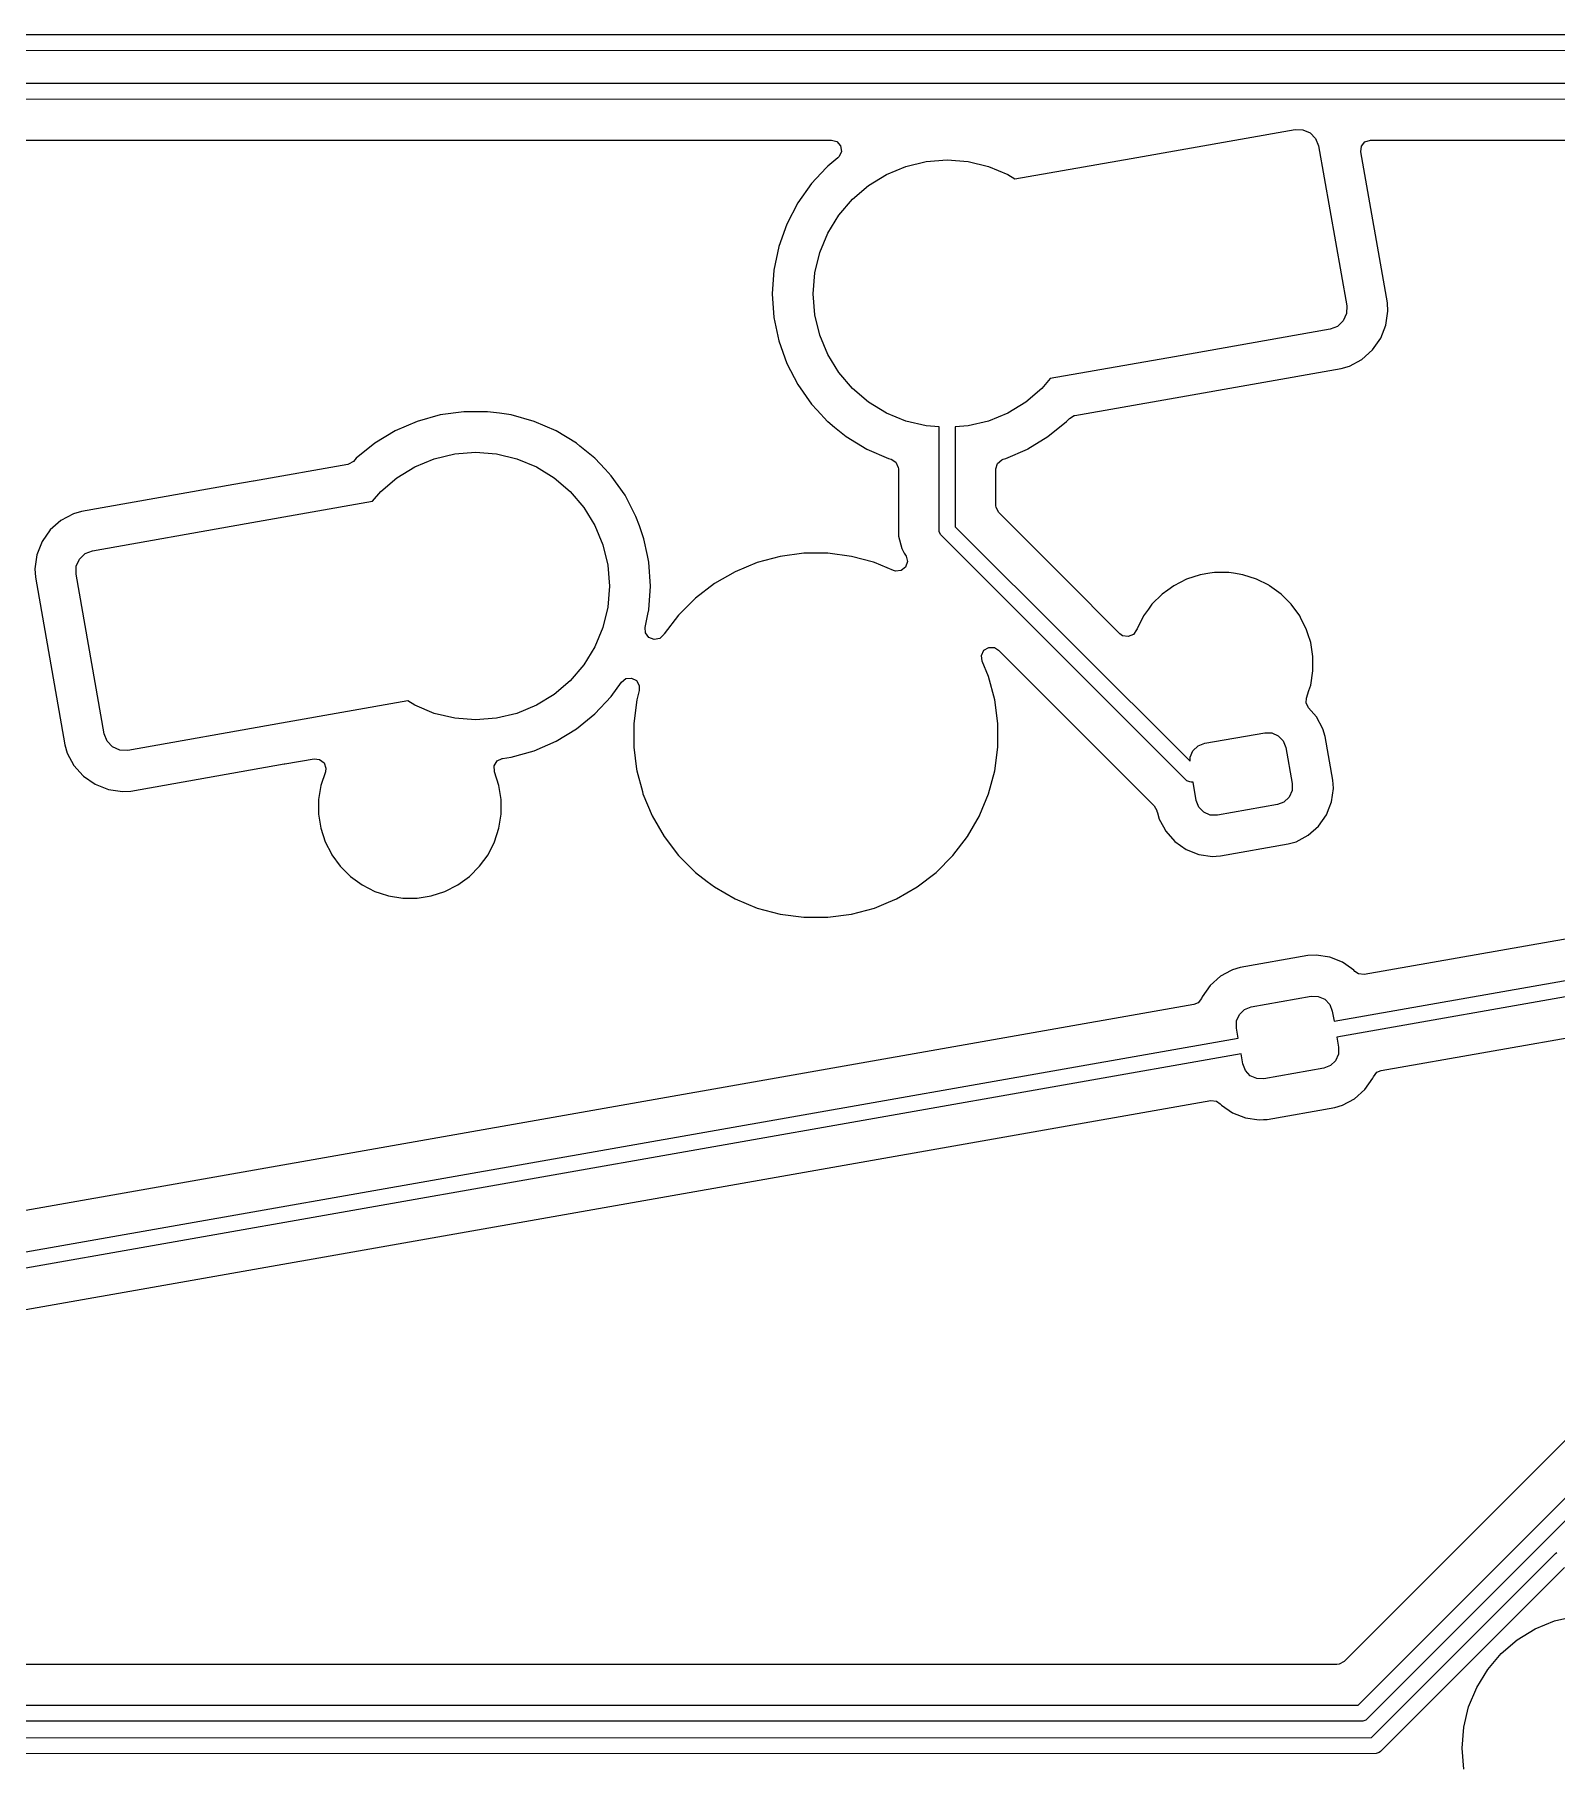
# Model space of a CAD drawing. Header units: millimetres. Extents: x 46 to 4458, y 59 to 1499.
# Drawn here: x 1877.08 to 1895.84, y 884.14 to 905.43 of the extents above; entities that cross this region are included whole.
import ezdxf

# ---------------------------------------------------------------- set-up
doc = ezdxf.new("R2010")
doc.units = ezdxf.units.MM
doc.layers.add('BLACK', color=7, linetype='Continuous')

msp = doc.modelspace()

# ---------------------------------------------------------------- linework, layer by layer
at = {"layer": 'BLACK', "linetype": 'Continuous'}
for p, q in [((1858.92293, 905.42802), (1903.51228, 905.42994)), ((1903.57051, 905.23186), (1858.98117, 905.22994)), ((1858.88861, 904.82802), (1903.47797, 904.82994)), ((1903.5362, 904.63186), (1858.94688, 904.62994)), ((1890.59442, 903.90244), (1892.61328, 904.25841)), ((1892.61328, 904.25841), (1892.7108, 904.25629)), ((1892.7108, 904.25629), (1892.80009, 904.217)), ((1892.80009, 904.217), (1892.86754, 904.14654)), ((1859.20822, 904.12944), (1886.89941, 904.12944)), ((1886.89941, 904.12944), (1886.96645, 904.10975)), ((1886.96645, 904.10975), (1887.01221, 904.05695)), ((1887.02215, 903.98779), (1886.99313, 903.92423)), ((1887.01221, 904.05695), (1887.02215, 903.98779)), ((1892.86754, 904.14654), (1892.90289, 904.05562)), ((1892.90289, 904.05562), (1893.25019, 902.08601)), ((1893.42376, 903.98391), (1893.4315, 904.05334)), ((1893.75177, 902.12367), (1893.42376, 903.98391)), ((1893.4315, 904.05334), (1893.47556, 904.10757)), ((1893.47556, 904.10757), (1893.54194, 904.12938)), ((1893.54194, 904.12938), (1893.54587, 904.12944)), ((1893.54587, 904.12944), (1900.32618, 904.12944)), ((1886.83257, 903.7858), (1886.65278, 903.59329)), ((1886.85358, 903.8083), (1886.83257, 903.7858)), ((1886.85359, 903.8083), (1886.85358, 903.8083)), ((1886.85358, 903.8083), (1886.85358, 903.8083)), ((1886.97767, 903.90925), (1886.85359, 903.8083)), ((1886.99313, 903.92423), (1886.97767, 903.90925)), ((1887.57576, 903.70313), (1887.81497, 903.80221)), ((1887.81497, 903.80221), (1888.06673, 903.86265)), ((1888.06673, 903.86265), (1888.32484, 903.88296)), ((1888.32484, 903.88296), (1888.58296, 903.86265)), ((1888.58296, 903.86265), (1888.83472, 903.80221)), ((1888.83472, 903.80221), (1889.07393, 903.70313)), ((1889.16111, 903.6497), (1890.59442, 903.90243)), ((1890.59442, 903.90243), (1890.59442, 903.90244)), ((1886.65278, 903.59329), (1886.48313, 903.35295)), ((1887.15812, 903.39969), (1887.355, 903.56784)), ((1887.355, 903.56784), (1887.57576, 903.70313)), ((1889.07393, 903.70313), (1889.16111, 903.6497)), ((1886.48312, 903.35294), (1886.34777, 903.09173)), ((1886.48313, 903.35295), (1886.48312, 903.35294)), ((1886.98997, 903.20281), (1887.15812, 903.39969)), ((1886.85468, 902.98205), (1886.98997, 903.20281)), ((1886.34777, 903.09173), (1886.24925, 902.81452)), ((1886.7556, 902.74284), (1886.85468, 902.98205)), ((1886.24925, 902.81451), (1886.1894, 902.52648)), ((1886.24925, 902.81452), (1886.24925, 902.81451)), ((1886.69516, 902.49108), (1886.7556, 902.74284)), ((1886.1894, 902.52648), (1886.16932, 902.23296)), ((1886.1894, 902.52648), (1886.1894, 902.52648)), ((1886.67484, 902.23296), (1886.69516, 902.49108)), ((1886.16932, 902.23296), (1886.1894, 901.93945)), ((1886.69516, 901.97485), (1886.67484, 902.23296)), ((1893.25019, 902.08601), (1893.24806, 901.98849)), ((1893.75928, 902.02062), (1893.75177, 902.12367)), ((1886.1894, 901.93945), (1886.1894, 901.93945)), ((1886.1894, 901.93945), (1886.24925, 901.65142)), ((1886.7556, 901.72309), (1886.69516, 901.97485)), ((1893.13831, 901.83175), (1893.0474, 901.7964)), ((1893.20878, 901.8992), (1893.13831, 901.83175)), ((1893.24806, 901.98849), (1893.20878, 901.8992)), ((1893.66908, 901.68398), (1893.73385, 901.84703)), ((1893.73385, 901.84703), (1893.75928, 902.02062)), ((1886.24925, 901.65142), (1886.24925, 901.65141)), ((1886.24925, 901.65141), (1886.34777, 901.3742)), ((1886.85468, 901.48388), (1886.7556, 901.72309)), ((1893.0474, 901.7964), (1891.12702, 901.45778)), ((1893.56845, 901.54027), (1893.66908, 901.68398)), ((1886.98997, 901.26312), (1886.85468, 901.48388)), ((1891.12703, 901.45778), (1889.59531, 901.1877)), ((1891.12702, 901.45778), (1891.12703, 901.45778)), ((1893.28296, 901.34037), (1893.43739, 901.42364)), ((1893.43739, 901.42364), (1893.56845, 901.54027)), ((1886.34777, 901.3742), (1886.48312, 901.11299)), ((1887.15812, 901.06624), (1886.98997, 901.26312)), ((1889.59531, 901.1877), (1889.49157, 901.06624)), ((1891.06621, 900.93884), (1893.18356, 901.31218)), ((1893.18356, 901.31218), (1893.28296, 901.34037)), ((1886.48312, 901.11299), (1886.48313, 901.11298)), ((1886.48313, 901.11298), (1886.65278, 900.87264)), ((1887.355, 900.89809), (1887.15812, 901.06624)), ((1889.49157, 901.06624), (1889.29469, 900.89809)), ((1882.36528, 900.77939), (1882.07383, 900.73933)), ((1882.65948, 900.77939), (1882.36528, 900.77939)), ((1882.36528, 900.77939), (1882.36528, 900.77939)), ((1882.80521, 900.75936), (1882.65948, 900.77939)), ((1882.65948, 900.77939), (1882.65948, 900.77939)), ((1882.95094, 900.73933), (1882.80521, 900.75936)), ((1886.65278, 900.87264), (1886.72364, 900.79676)), ((1886.72364, 900.79676), (1886.85141, 900.65995)), ((1887.57576, 900.7628), (1887.355, 900.89809)), ((1887.81497, 900.66372), (1887.57576, 900.7628)), ((1889.07393, 900.7628), (1888.83472, 900.66372)), ((1889.29469, 900.89809), (1889.07393, 900.7628)), ((1889.90091, 900.73336), (1891.0662, 900.93884)), ((1891.0662, 900.93884), (1891.06621, 900.93884)), ((1881.5207, 900.54275), (1881.26934, 900.38989)), ((1881.52071, 900.54275), (1881.5207, 900.54275)), ((1881.79054, 900.65995), (1881.52071, 900.54275)), ((1882.07382, 900.73933), (1881.79054, 900.65995)), ((1882.07383, 900.73933), (1882.07382, 900.73933)), ((1883.23423, 900.65995), (1882.95094, 900.73933)), ((1882.95094, 900.73933), (1882.95094, 900.73933)), ((1882.95094, 900.73933), (1882.95094, 900.73933)), ((1883.50406, 900.54275), (1883.23423, 900.65995)), ((1883.75543, 900.38989), (1883.50406, 900.54275)), ((1883.50406, 900.54275), (1883.50406, 900.54275)), ((1886.85141, 900.65995), (1886.85359, 900.65763)), ((1886.85359, 900.65763), (1886.93742, 900.58942)), ((1886.93742, 900.58942), (1887.0818, 900.47197)), ((1888.06673, 900.60328), (1887.81497, 900.66372)), ((1888.22592, 900.59075), (1888.06673, 900.60328)), ((1888.22677, 899.30352), (1888.22592, 900.59075)), ((1888.58296, 900.60328), (1888.42401, 900.59077)), ((1888.42401, 900.59077), (1888.42482, 899.36111)), ((1888.83472, 900.66372), (1888.58296, 900.60328)), ((1889.56789, 900.47197), (1889.7961, 900.65763)), ((1889.7961, 900.65763), (1889.83184, 900.69589)), ((1889.83184, 900.69589), (1889.89198, 900.73145)), ((1889.89198, 900.73145), (1889.90091, 900.73336)), ((1881.26934, 900.38989), (1881.04113, 900.20423)), ((1883.79701, 900.35605), (1883.75543, 900.38989)), ((1883.75543, 900.38989), (1883.75543, 900.38989)), ((1883.75543, 900.38989), (1883.75543, 900.38989)), ((1883.98364, 900.20423), (1883.79701, 900.35605)), ((1887.0818, 900.47197), (1887.0818, 900.47196)), ((1887.0818, 900.47196), (1887.0818, 900.47196)), ((1887.0818, 900.47196), (1887.33316, 900.3191)), ((1889.31859, 900.32036), (1889.56789, 900.47197)), ((1880.9363, 900.12849), (1879.77256, 899.92329)), ((1880.94525, 900.13041), (1880.9363, 900.12849)), ((1881.00539, 900.16596), (1880.94525, 900.13041)), ((1881.04112, 900.20422), (1881.00539, 900.16596)), ((1881.04113, 900.20423), (1881.04112, 900.20422)), ((1881.7633, 900.09905), (1882.0025, 900.19813)), ((1882.0025, 900.19813), (1882.25426, 900.25857)), ((1882.25426, 900.25857), (1882.51238, 900.27889)), ((1882.51238, 900.27889), (1882.7705, 900.25857)), ((1882.7705, 900.25857), (1883.02226, 900.19813)), ((1883.02226, 900.19813), (1883.26147, 900.09905)), ((1883.98364, 900.20422), (1883.98364, 900.20423)), ((1884.1079, 900.07117), (1883.98364, 900.20422)), ((1883.98364, 900.20422), (1883.98364, 900.20422)), ((1887.33316, 900.3191), (1887.33317, 900.3191)), ((1887.33317, 900.3191), (1887.603, 900.2019)), ((1887.603, 900.2019), (1887.6338, 900.19327)), ((1887.6338, 900.19327), (1887.69304, 900.15623)), ((1887.69304, 900.15623), (1887.72285, 900.09304)), ((1888.92534, 900.07387), (1888.94503, 900.14091)), ((1888.94503, 900.14091), (1888.99783, 900.18666)), ((1888.99783, 900.18666), (1889.01589, 900.19327)), ((1889.01589, 900.19327), (1889.04669, 900.2019)), ((1889.04669, 900.2019), (1889.31652, 900.3191)), ((1889.04669, 900.2019), (1889.04669, 900.2019)), ((1889.31652, 900.3191), (1889.31859, 900.32036)), ((1889.31652, 900.3191), (1889.31652, 900.3191)), ((1879.77102, 899.92301), (1879.53231, 899.88092)), ((1879.77255, 899.92328), (1879.77102, 899.92302)), ((1879.77102, 899.92302), (1879.77102, 899.92301)), ((1879.77256, 899.92329), (1879.77255, 899.92328)), ((1881.34566, 899.79561), (1881.54254, 899.96376)), ((1881.54254, 899.96376), (1881.7633, 900.09905)), ((1883.26147, 900.09905), (1883.48223, 899.96376)), ((1883.48223, 899.96376), (1883.67911, 899.79561)), ((1884.18445, 899.98921), (1884.1079, 900.07117)), ((1884.3541, 899.74887), (1884.18445, 899.98921)), ((1887.72285, 900.09304), (1887.72434, 900.07387)), ((1887.72434, 900.07387), (1887.72434, 899.40901)), ((1888.92534, 899.62244), (1888.92534, 900.07387)), ((1879.53231, 899.88092), (1877.65367, 899.54967)), ((1881.24192, 899.67415), (1881.34566, 899.79561)), ((1883.67911, 899.79561), (1883.84726, 899.59873)), ((1884.3541, 899.74886), (1884.3541, 899.74887)), ((1884.48945, 899.48765), (1884.3541, 899.74886)), ((1884.3541, 899.74886), (1884.3541, 899.74886)), ((1877.55426, 899.52148), (1877.39984, 899.43821)), ((1877.55427, 899.52148), (1877.55426, 899.52148)), ((1877.55426, 899.52148), (1877.55426, 899.52148)), ((1877.65367, 899.54967), (1877.55427, 899.52148)), ((1877.65367, 899.54967), (1877.65367, 899.54967)), ((1879.68558, 899.39973), (1881.24192, 899.67415)), ((1883.84726, 899.59873), (1883.98254, 899.37797)), ((1884.53083, 899.37122), (1884.48945, 899.48765)), ((1888.92818, 899.59608), (1888.92534, 899.62244)), ((1888.96166, 899.53476), (1888.92818, 899.59608)), ((1889.76368, 898.73274), (1888.96166, 899.53476)), ((1877.26878, 899.32158), (1877.16815, 899.17787)), ((1877.39983, 899.43821), (1877.26878, 899.32158)), ((1877.26878, 899.32158), (1877.26878, 899.32158)), ((1877.39984, 899.43821), (1877.39983, 899.43821)), ((1877.39983, 899.43821), (1877.39983, 899.43821)), ((1877.39984, 899.43821), (1877.39984, 899.43821)), ((1877.78983, 899.06546), (1879.68558, 899.39973)), ((1883.98254, 899.37797), (1884.08162, 899.13876)), ((1884.58797, 899.21045), (1884.53083, 899.37122)), ((1887.72434, 899.40901), (1887.72434, 899.40899)), ((1887.72434, 899.40899), (1887.72434, 899.24329)), ((1888.22677, 899.30283), (1888.22677, 899.30352)), ((1888.2417, 899.26678), (1888.22677, 899.30283)), ((1888.25413, 899.25163), (1888.2417, 899.26678)), ((1888.42482, 899.36111), (1891.31894, 896.46959)), ((1877.16815, 899.17786), (1877.10338, 899.01482)), ((1877.16815, 899.17787), (1877.16815, 899.17786)), ((1877.69891, 899.0301), (1877.78983, 899.06546)), ((1884.08162, 899.13876), (1884.14207, 898.887)), ((1884.58798, 899.21043), (1884.58797, 899.21045)), ((1884.63029, 899.00678), (1884.58798, 899.21043)), ((1887.72434, 899.24329), (1887.72434, 899.24329)), ((1887.72434, 899.24329), (1887.76527, 899.09055)), ((1887.76527, 899.09055), (1887.76527, 899.09055)), ((1887.76527, 899.09055), (1887.7889, 899.04962)), ((1887.7889, 899.04962), (1887.78891, 899.04961)), ((1887.78891, 899.04961), (1887.79662, 899.03625)), ((1891.27945, 896.22903), (1888.25413, 899.25163)), ((1877.10338, 899.01482), (1877.07795, 898.84123)), ((1877.07795, 898.84123), (1877.08546, 898.73819)), ((1877.58704, 898.77584), (1877.58916, 898.87336)), ((1877.58916, 898.87336), (1877.62845, 898.96265)), ((1877.62845, 898.96265), (1877.69891, 899.0301)), ((1884.14207, 898.887), (1884.16238, 898.62889)), ((1884.64783, 898.9224), (1884.63029, 899.00678)), ((1884.66791, 898.62889), (1884.64783, 898.9224)), ((1885.98257, 898.91892), (1885.71077, 898.80634)), ((1886.26677, 898.99507), (1885.98257, 898.91892)), ((1886.55845, 899.03347), (1886.26677, 898.99507)), ((1886.55846, 899.03347), (1886.55845, 899.03347)), ((1886.55845, 899.03347), (1886.55845, 899.03347)), ((1886.85267, 899.03347), (1886.55846, 899.03347)), ((1886.85268, 899.03347), (1886.85267, 899.03347)), ((1887.14436, 898.99507), (1886.85268, 899.03347)), ((1886.85268, 899.03347), (1886.85268, 899.03347)), ((1887.14437, 898.99507), (1887.14436, 898.99507)), ((1887.14436, 898.99507), (1887.14436, 898.99507)), ((1887.41559, 898.9224), (1887.14437, 898.99507)), ((1887.42856, 898.91892), (1887.41559, 898.9224)), ((1887.66385, 898.82146), (1887.42856, 898.91892)), ((1887.81231, 898.8641), (1887.75739, 898.82091)), ((1887.79662, 899.03625), (1887.81869, 898.99802)), ((1887.83516, 898.93012), (1887.81231, 898.8641)), ((1887.81869, 898.99802), (1887.83516, 898.93012)), ((1877.08546, 898.73819), (1877.45012, 896.67008)), ((1877.93433, 896.80623), (1877.58704, 898.77584)), ((1884.16238, 898.62889), (1884.14207, 898.37077)), ((1884.64783, 898.33538), (1884.66791, 898.62889)), ((1885.45596, 898.65922), (1885.22256, 898.48013)), ((1885.45598, 898.65923), (1885.45596, 898.65922)), ((1885.71075, 898.80633), (1885.45598, 898.65923)), ((1885.71077, 898.80634), (1885.71075, 898.80633)), ((1887.68783, 898.81426), (1887.66385, 898.82146)), ((1887.75739, 898.82091), (1887.68783, 898.81426)), ((1890.45552, 898.0409), (1889.76368, 898.73274)), ((1891.1185, 898.63382), (1891.04479, 898.58027)), ((1891.27635, 898.71425), (1891.1185, 898.63382)), ((1891.44483, 898.76899), (1891.27635, 898.71425)), ((1891.27635, 898.71425), (1891.27635, 898.71425)), ((1891.56367, 898.78782), (1891.44483, 898.76899)), ((1891.61981, 898.79671), (1891.56367, 898.78782)), ((1891.79697, 898.79671), (1891.61981, 898.79671)), ((1891.85311, 898.78781), (1891.79697, 898.79671)), ((1891.97194, 898.76899), (1891.85311, 898.78781)), ((1892.14043, 898.71425), (1891.97194, 898.76899)), ((1892.28929, 898.6384), (1892.14043, 898.71425)), ((1892.14043, 898.71425), (1892.14043, 898.71425)), ((1892.29828, 898.63382), (1892.28929, 898.6384)), ((1892.4416, 898.52969), (1892.29828, 898.63382)), ((1885.22255, 898.48012), (1885.01452, 898.27209)), ((1885.22256, 898.48013), (1885.22255, 898.48012)), ((1890.97517, 898.52969), (1890.84991, 898.40442)), ((1891.04479, 898.58027), (1890.97517, 898.52969)), ((1890.97517, 898.52969), (1890.97517, 898.52969)), ((1890.97517, 898.52969), (1890.97517, 898.52969)), ((1892.56687, 898.40442), (1892.4416, 898.52969)), ((1884.14207, 898.37077), (1884.08162, 898.11901)), ((1884.603, 898.11963), (1884.63664, 898.28151)), ((1884.63664, 898.28151), (1884.64783, 898.33538)), ((1885.01451, 898.27208), (1884.83542, 898.03868)), ((1885.01452, 898.27209), (1885.01451, 898.27208)), ((1890.74577, 898.2611), (1890.66535, 898.10325)), ((1890.80713, 898.34554), (1890.74577, 898.2611)), ((1890.84991, 898.40442), (1890.80713, 898.34554)), ((1890.84991, 898.40442), (1890.84991, 898.40442)), ((1890.84991, 898.40442), (1890.84991, 898.40442)), ((1892.671, 898.2611), (1892.56687, 898.40442)), ((1892.69097, 898.22191), (1892.671, 898.2611)), ((1892.75143, 898.10325), (1892.69097, 898.22191)), ((1884.08162, 898.11901), (1883.98254, 897.8798)), ((1884.60722, 898.05385), (1884.603, 898.11963)), ((1884.64775, 897.99694), (1884.60722, 898.05385)), ((1884.71261, 897.97096), (1884.64775, 897.99694)), ((1884.78122, 897.98418), (1884.71261, 897.97096)), ((1884.83179, 898.0324), (1884.78122, 897.98418)), ((1884.8354, 898.03866), (1884.83179, 898.0324)), ((1884.83542, 898.03868), (1884.8354, 898.03866)), ((1890.48848, 898.01731), (1890.45552, 898.0409)), ((1890.55733, 898.00539), (1890.48848, 898.01731)), ((1890.62169, 898.03259), (1890.55733, 898.00539)), ((1890.66113, 898.09027), (1890.62169, 898.03259)), ((1890.66535, 898.10325), (1890.66113, 898.09027)), ((1892.77241, 898.03867), (1892.75143, 898.10325)), ((1892.75143, 898.10325), (1892.75143, 898.10325)), ((1892.80617, 897.93476), (1892.77241, 898.03867)), ((1883.98254, 897.8798), (1883.84726, 897.65904)), ((1888.74798, 897.7746), (1888.77925, 897.83708)), ((1888.75544, 897.70513), (1888.74798, 897.7746)), ((1888.77925, 897.83708), (1888.83934, 897.87273)), ((1888.83934, 897.87273), (1888.90917, 897.87023)), ((1888.90917, 897.87023), (1888.95769, 897.84026)), ((1888.95769, 897.84026), (1890.87671, 895.92124)), ((1892.83389, 897.75979), (1892.80617, 897.93476)), ((1883.84726, 897.65904), (1883.67911, 897.46216)), ((1888.83542, 897.51206), (1888.75544, 897.70513)), ((1892.80617, 897.40765), (1892.83389, 897.58263)), ((1892.83389, 897.58263), (1892.83389, 897.75979)), ((1883.67911, 897.46216), (1883.48223, 897.29401)), ((1884.18445, 897.26856), (1884.30886, 897.44481)), ((1884.30886, 897.44481), (1884.3636, 897.48823)), ((1884.3636, 897.48823), (1884.43312, 897.49516)), ((1884.43312, 897.49516), (1884.49536, 897.4634)), ((1884.49536, 897.4634), (1884.53054, 897.40304)), ((1884.53054, 897.40304), (1884.52993, 897.34121)), ((1888.91156, 897.22787), (1888.83542, 897.51206)), ((1892.78454, 897.34108), (1892.80617, 897.40765)), ((1881.67612, 897.21215), (1880.1197, 896.93771)), ((1881.7633, 897.15873), (1881.67612, 897.21215)), ((1882.0025, 897.05964), (1881.7633, 897.15873)), ((1883.26147, 897.15873), (1883.02226, 897.05964)), ((1883.48223, 897.29401), (1883.26147, 897.15873)), ((1883.98364, 897.05355), (1884.18445, 897.26856)), ((1884.49957, 897.22787), (1884.46117, 896.93619)), ((1884.52993, 897.34121), (1884.49957, 897.22788)), ((1884.49957, 897.22788), (1884.49957, 897.22787)), ((1888.94997, 896.93618), (1888.91156, 897.22787)), ((1892.74964, 897.19011), (1892.7542, 897.24769)), ((1892.7795, 897.12694), (1892.74964, 897.19011)), ((1892.7542, 897.24769), (1892.78454, 897.34108)), ((1880.1197, 896.93771), (1878.22395, 896.60344)), ((1882.25426, 896.9992), (1882.0025, 897.05964)), ((1882.51238, 896.97889), (1882.25426, 896.9992)), ((1882.7705, 896.9992), (1882.51238, 896.97889)), ((1883.02226, 897.05964), (1882.7705, 896.9992)), ((1883.75543, 896.86789), (1883.98364, 897.05355)), ((1884.46117, 896.93619), (1884.46117, 896.93617)), ((1884.46117, 896.93617), (1884.46117, 896.64198)), ((1888.94997, 896.64197), (1888.94997, 896.93618)), ((1892.8766, 897.01784), (1892.7795, 897.12694)), ((1892.95709, 896.86856), (1892.8766, 897.01784)), ((1877.96969, 896.71531), (1877.93433, 896.80623)), ((1878.03714, 896.64485), (1877.96969, 896.71531)), ((1883.23422, 896.59782), (1883.50406, 896.71503)), ((1883.50406, 896.71503), (1883.75543, 896.86789)), ((1891.50058, 896.69022), (1892.23918, 896.82046)), ((1892.23918, 896.82046), (1892.32695, 896.81854)), ((1892.32695, 896.81854), (1892.40731, 896.78318)), ((1892.40731, 896.78318), (1892.46802, 896.71977)), ((1892.46802, 896.71977), (1892.49984, 896.63794)), ((1892.98434, 896.77246), (1892.95709, 896.86856)), ((1893.07927, 896.23408), (1892.98434, 896.77246)), ((1910.12855, 896.77675), (1893.46561, 893.83862)), ((1877.45012, 896.67008), (1877.45012, 896.67006)), ((1877.45012, 896.67006), (1877.47831, 896.57067)), ((1877.47831, 896.57067), (1877.47831, 896.57067)), ((1877.47831, 896.57067), (1877.47831, 896.57066)), ((1877.47831, 896.57066), (1877.56158, 896.41624)), ((1878.12642, 896.60556), (1878.03714, 896.64485)), ((1878.22395, 896.60344), (1878.12642, 896.60556)), ((1880.15947, 896.4365), (1880.52048, 896.50016)), ((1880.52048, 896.50016), (1880.58991, 896.49241)), ((1880.58991, 896.49241), (1880.64414, 896.44836)), ((1882.77863, 896.47248), (1882.84133, 896.50331)), ((1882.84133, 896.50331), (1882.84557, 896.50397)), ((1882.84557, 896.50397), (1882.95094, 896.51845)), ((1882.95094, 896.51845), (1883.23422, 896.59782)), ((1884.46117, 896.64198), (1884.46117, 896.64196)), ((1884.46117, 896.64196), (1884.49692, 896.37037)), ((1888.91156, 896.35027), (1888.94997, 896.64197)), ((1891.31894, 896.46959), (1891.31998, 896.51734)), ((1891.31998, 896.51734), (1891.35534, 896.59769)), ((1891.35534, 896.59769), (1891.41876, 896.6584)), ((1891.41876, 896.6584), (1891.50058, 896.69022)), ((1892.49984, 896.63794), (1892.57798, 896.19478)), ((1877.56158, 896.41624), (1877.67313, 896.29089)), ((1877.67313, 896.29089), (1877.67821, 896.28518)), ((1877.67821, 896.28518), (1877.82192, 896.18455)), ((1878.26161, 896.10186), (1880.15414, 896.43556)), ((1880.15414, 896.43556), (1880.15415, 896.43556)), ((1880.15415, 896.43556), (1880.15946, 896.4365)), ((1880.15946, 896.4365), (1880.15947, 896.4365)), ((1880.65994, 896.33972), (1880.60496, 896.1705)), ((1880.64414, 896.44836), (1880.66595, 896.38198)), ((1880.66595, 896.38198), (1880.65994, 896.33972)), ((1882.74255, 896.41265), (1882.77863, 896.47248)), ((1882.74454, 896.3428), (1882.74255, 896.41265)), ((1882.74578, 896.33899), (1882.74454, 896.3428)), ((1882.74578, 896.33898), (1882.74578, 896.33899)), ((1882.80053, 896.1705), (1882.74578, 896.33898)), ((1884.49692, 896.37037), (1884.49957, 896.35027)), ((1884.49957, 896.35027), (1884.56814, 896.09435)), ((1888.83542, 896.06609), (1888.91156, 896.35027)), ((1893.0948, 893.26374), (1910.67351, 896.36395)), ((1877.82192, 896.18455), (1877.98496, 896.11978)), ((1877.98496, 896.11978), (1877.98497, 896.11978)), ((1877.98497, 896.11978), (1877.98497, 896.11978)), ((1877.98497, 896.11978), (1878.15856, 896.09435)), ((1878.15856, 896.09435), (1878.26161, 896.10186)), ((1880.60496, 896.1705), (1880.57724, 895.99552)), ((1882.82824, 895.99552), (1882.80053, 896.1705)), ((1884.56814, 896.09435), (1884.57572, 896.06608)), ((1884.57572, 896.06608), (1884.6883, 895.79428)), ((1888.72895, 895.80904), (1888.83541, 896.06608)), ((1888.83541, 896.06608), (1888.83542, 896.06609)), ((1888.83541, 896.06608), (1888.83541, 896.06608)), ((1891.3155, 896.21409), (1891.27945, 896.22903)), ((1891.33501, 896.21217), (1891.3155, 896.21409)), ((1891.35639, 896.21224), (1891.33501, 896.21217)), ((1891.39621, 895.9864), (1891.35639, 896.21224)), ((1892.57606, 896.10701), (1892.54071, 896.02666)), ((1892.57798, 896.19478), (1892.57606, 896.10701)), ((1893.06195, 895.96666), (1893.08653, 896.13446)), ((1893.07927, 896.23407), (1893.07927, 896.23408)), ((1893.08627, 896.13803), (1893.07927, 896.23407)), ((1893.08653, 896.13446), (1893.08627, 896.13803)), ((1910.70791, 896.16888), (1893.1292, 893.06867)), ((1880.57724, 895.99552), (1880.57724, 895.81836)), ((1882.82824, 895.81836), (1882.82824, 895.99552)), ((1890.87671, 895.92124), (1890.91019, 895.85992)), ((1890.91019, 895.85992), (1890.91114, 895.8551)), ((1890.91114, 895.8551), (1890.91171, 895.85188)), ((1891.42803, 895.90458), (1891.39621, 895.9864)), ((1891.48874, 895.84116), (1891.42803, 895.90458)), ((1892.39547, 895.93413), (1891.65686, 895.80389)), ((1892.47729, 895.96595), (1892.39547, 895.93413)), ((1892.54071, 896.02666), (1892.47729, 895.96595)), ((1892.99934, 895.80905), (1893.03292, 895.89359)), ((1893.03292, 895.89359), (1893.06195, 895.96666)), ((1880.57724, 895.81836), (1880.60496, 895.64339)), ((1880.60496, 895.64339), (1880.6597, 895.4749)), ((1882.74578, 895.4749), (1882.80053, 895.64339)), ((1882.80053, 895.64339), (1882.82824, 895.81836)), ((1884.6883, 895.79428), (1884.68831, 895.79426)), ((1884.68831, 895.79426), (1884.83541, 895.53949)), ((1888.57572, 895.53948), (1888.72283, 895.79427)), ((1888.72283, 895.79427), (1888.72895, 895.80904)), ((1890.91171, 895.85188), (1890.91673, 895.83417)), ((1890.91673, 895.83417), (1890.93896, 895.7558)), ((1890.93896, 895.7558), (1890.93896, 895.75579)), ((1890.93896, 895.75579), (1890.93896, 895.75579)), ((1890.93896, 895.75579), (1890.99116, 895.65899)), ((1890.99116, 895.65899), (1891.01945, 895.60651)), ((1891.56909, 895.80581), (1891.48874, 895.84116)), ((1891.65686, 895.80389), (1891.56909, 895.80581)), ((1892.77536, 895.55737), (1892.90205, 895.67012)), ((1892.90205, 895.67012), (1892.99933, 895.80904)), ((1892.99933, 895.80904), (1892.99933, 895.80905)), ((1892.99933, 895.80905), (1892.99934, 895.80905)), ((1880.6597, 895.4749), (1880.6597, 895.4749)), ((1880.6597, 895.4749), (1880.73566, 895.32582)), ((1882.66536, 895.31705), (1882.74578, 895.4749)), ((1884.83541, 895.53949), (1884.83542, 895.53947)), ((1884.83542, 895.53947), (1885.01451, 895.30607)), ((1888.39662, 895.30606), (1888.57572, 895.53948)), ((1891.01945, 895.60651), (1891.1322, 895.47982)), ((1891.1322, 895.47982), (1891.1322, 895.47982)), ((1891.1322, 895.47982), (1891.27112, 895.38254)), ((1891.69616, 895.3026), (1892.52999, 895.44963)), ((1892.52999, 895.44963), (1892.62608, 895.47688)), ((1892.62608, 895.47688), (1892.77536, 895.55737)), ((1893.67416, 892.65587), (1910.3371, 895.59399)), ((1880.73566, 895.32582), (1880.74013, 895.31705)), ((1880.74013, 895.31705), (1880.84426, 895.17373)), ((1882.56123, 895.17373), (1882.66536, 895.31705)), ((1885.01451, 895.30607), (1885.01452, 895.30606)), ((1885.01452, 895.30606), (1885.22255, 895.09803)), ((1888.18858, 895.09802), (1888.39662, 895.30606)), ((1891.27112, 895.38254), (1891.27113, 895.38254)), ((1891.27113, 895.38254), (1891.42874, 895.31992)), ((1891.42874, 895.31992), (1891.59655, 895.29534)), ((1891.59655, 895.29534), (1891.64036, 895.29854)), ((1891.59655, 895.29534), (1891.59655, 895.29534)), ((1891.59655, 895.29534), (1891.59655, 895.29534)), ((1891.64036, 895.29854), (1891.69616, 895.3026)), ((1880.84426, 895.17373), (1880.96953, 895.04846)), ((1880.96953, 895.04846), (1881.11285, 894.94433)), ((1882.29263, 894.94433), (1882.43596, 895.04846)), ((1882.43596, 895.04846), (1882.56123, 895.17373)), ((1885.22255, 895.09803), (1885.22256, 895.09802)), ((1885.22256, 895.09802), (1885.36597, 894.98798)), ((1887.95516, 894.91892), (1888.18858, 895.09802)), ((1881.11285, 894.94433), (1881.19027, 894.90488)), ((1881.19027, 894.90488), (1881.2707, 894.8639)), ((1881.2707, 894.8639), (1881.2707, 894.8639)), ((1881.2707, 894.8639), (1881.33553, 894.84283)), ((1881.33553, 894.84283), (1881.43919, 894.80916)), ((1881.43919, 894.80916), (1881.61416, 894.78144)), ((1881.79132, 894.78144), (1881.9663, 894.80916)), ((1881.9663, 894.80916), (1882.13478, 894.8639)), ((1882.13478, 894.8639), (1882.29263, 894.94433)), ((1885.36597, 894.98798), (1885.45597, 894.91892)), ((1885.45597, 894.91892), (1885.45598, 894.91892)), ((1885.45598, 894.91892), (1885.71075, 894.77182)), ((1887.70037, 894.77181), (1887.95516, 894.91892)), ((1881.61416, 894.78144), (1881.61416, 894.78144)), ((1881.61416, 894.78144), (1881.79132, 894.78144)), ((1881.79132, 894.78144), (1881.79132, 894.78144)), ((1885.71075, 894.77182), (1885.71077, 894.77181)), ((1885.71077, 894.77181), (1885.98257, 894.65923)), ((1885.98257, 894.65923), (1885.98257, 894.65923)), ((1885.98257, 894.65923), (1885.98258, 894.65922)), ((1885.98258, 894.65922), (1886.26677, 894.58308)), ((1886.26677, 894.58308), (1886.55846, 894.54467)), ((1886.85267, 894.54467), (1887.14437, 894.58308)), ((1887.14437, 894.58308), (1887.42855, 894.65922)), ((1887.42855, 894.65922), (1887.60107, 894.73068)), ((1887.60107, 894.73068), (1887.70036, 894.77181)), ((1887.70036, 894.77181), (1887.70036, 894.77181)), ((1887.70036, 894.77181), (1887.70037, 894.77181)), ((1886.55846, 894.54467), (1886.55847, 894.54467)), ((1886.55847, 894.54467), (1886.85266, 894.54467)), ((1886.85266, 894.54467), (1886.85267, 894.54467)), ((1892.77292, 894.07188), (1891.9391, 893.92486)), ((1892.77294, 894.07188), (1892.77292, 894.07188)), ((1892.87254, 894.07914), (1892.77294, 894.07188)), ((1893.04034, 894.05456), (1892.87254, 894.07914)), ((1893.04035, 894.05456), (1893.04034, 894.05456)), ((1893.19796, 893.99194), (1893.04035, 894.05456)), ((1893.24127, 893.96161), (1893.19796, 893.99194)), ((1893.19796, 893.99194), (1893.19796, 893.99194)), ((1893.33688, 893.89467), (1893.24127, 893.96161)), ((1891.69372, 893.81711), (1891.56703, 893.70437)), ((1891.82619, 893.88854), (1891.69372, 893.81711)), ((1891.843, 893.8976), (1891.82619, 893.88854)), ((1891.84301, 893.8976), (1891.843, 893.8976)), ((1891.843, 893.8976), (1891.843, 893.8976)), ((1891.93909, 893.92485), (1891.84301, 893.89761)), ((1891.84301, 893.89761), (1891.84301, 893.8976)), ((1891.9391, 893.92486), (1891.93909, 893.92485)), ((1893.35145, 893.8783), (1893.33688, 893.89467)), ((1893.39617, 893.84637), (1893.35145, 893.8783)), ((1893.46561, 893.83862), (1893.39617, 893.84637)), ((1891.46167, 893.54508), (1891.41862, 893.49005)), ((1891.46975, 893.56544), (1891.46167, 893.54508)), ((1891.56703, 893.70436), (1891.46975, 893.56544)), ((1891.46975, 893.56544), (1891.46975, 893.56544)), ((1891.56703, 893.70437), (1891.56703, 893.70436)), ((1892.07362, 893.44035), (1892.81222, 893.57059)), ((1892.81222, 893.57059), (1892.89999, 893.56867)), ((1892.89999, 893.56867), (1892.98035, 893.53332)), ((1892.98035, 893.53332), (1893.04106, 893.4699)), ((1891.36796, 893.46875), (1874.70502, 890.53062)), ((1891.41862, 893.49005), (1891.36796, 893.46875)), ((1891.89302, 893.26747), (1891.92838, 893.34783)), ((1891.92838, 893.34783), (1891.9918, 893.40853)), ((1891.9918, 893.40853), (1892.07362, 893.44035)), ((1893.04106, 893.4699), (1893.07288, 893.38808)), ((1893.07288, 893.38808), (1893.0948, 893.26374)), ((1891.89111, 893.1797), (1891.89302, 893.26747)), ((1891.91304, 893.05532), (1891.89111, 893.1797)), ((1874.33432, 889.95511), (1891.91304, 893.05532)), ((1893.1292, 893.06867), (1893.15102, 892.94491)), ((1893.15102, 892.94491), (1893.1491, 892.85714)), ((1891.94743, 892.86025), (1874.36872, 889.76004)), ((1891.96925, 892.73654), (1891.94743, 892.86025)), ((1892.00107, 892.65472), (1891.96925, 892.73654)), ((1892.96851, 892.68426), (1892.2299, 892.55403)), ((1893.05033, 892.71608), (1892.96851, 892.68426)), ((1893.11374, 892.77679), (1893.05033, 892.71608)), ((1893.1491, 892.85714), (1893.11374, 892.77679)), ((1892.06177, 892.5913), (1892.00107, 892.65472)), ((1892.14213, 892.55594), (1892.06177, 892.5913)), ((1892.2299, 892.55403), (1892.14213, 892.55594)), ((1893.47509, 892.42025), (1893.57237, 892.55918)), ((1893.57237, 892.55918), (1893.58045, 892.57953)), ((1893.58045, 892.57953), (1893.6235, 892.63457)), ((1893.6235, 892.63457), (1893.67416, 892.65587)), ((1874.91357, 889.34787), (1891.57651, 892.286)), ((1891.57651, 892.286), (1891.64595, 892.27825)), ((1891.64595, 892.27825), (1891.69067, 892.24632)), ((1891.69067, 892.24632), (1891.70524, 892.22995)), ((1893.19912, 892.22701), (1893.3484, 892.3075)), ((1893.3484, 892.3075), (1893.47509, 892.42025)), ((1891.70524, 892.22995), (1891.84416, 892.13268)), ((1891.84416, 892.13268), (1891.84416, 892.13267)), ((1891.84416, 892.13267), (1892.00178, 892.07006)), ((1892.00178, 892.07006), (1892.16958, 892.04548)), ((1892.16958, 892.04548), (1892.16958, 892.04548)), ((1892.16958, 892.04548), (1892.16959, 892.04548)), ((1892.16959, 892.04548), (1892.22578, 892.04957)), ((1892.22578, 892.04957), (1892.2692, 892.05273)), ((1892.2692, 892.05273), (1893.10303, 892.19976)), ((1893.10303, 892.19976), (1893.19912, 892.22701)), ((1898.34963, 890.49865), (1895.76722, 887.91624)), ((1893.39142, 884.82994), (1898.75944, 890.20065)), ((1898.86888, 890.02994), (1893.50086, 884.65923)), ((1895.76722, 887.91624), (1893.21773, 885.36676)), ((1893.55707, 884.42994), (1895.82429, 886.69981)), ((1895.82429, 886.69981), (1895.83944, 886.71225)), ((1895.93376, 886.52911), (1893.66654, 884.25923)), ((1895.57391, 885.76954), (1895.81311, 885.86862)), ((1895.81311, 885.86862), (1896.06487, 885.92906)), ((1895.15626, 885.4661), (1895.35314, 885.63425)), ((1895.35314, 885.63425), (1895.57391, 885.76954)), ((1894.98811, 885.26922), (1895.15626, 885.4661)), ((1893.13005, 885.33044), (1860.80822, 885.33044)), ((1893.15641, 885.33327), (1893.13005, 885.33044)), ((1893.21773, 885.36676), (1893.15641, 885.33327)), ((1894.85283, 885.04846), (1894.98811, 885.26922)), ((1894.75375, 884.80925), (1894.85283, 885.04846)), ((1860.55144, 884.82802), (1893.39142, 884.82994)), ((1894.6933, 884.55749), (1894.75375, 884.80925)), ((1893.44966, 884.63186), (1860.50812, 884.62994)), ((1893.4857, 884.64679), (1893.44966, 884.63186)), ((1893.50086, 884.65923), (1893.4857, 884.64679)), ((1860.31712, 884.42802), (1893.55707, 884.42994)), ((1894.67299, 884.29938), (1894.6933, 884.55749)), ((1893.61534, 884.23186), (1860.27381, 884.22994)), ((1893.65139, 884.24679), (1893.61534, 884.23186)), ((1893.66654, 884.25923), (1893.65139, 884.24679)), ((1894.6933, 884.04126), (1894.67299, 884.29938))]:
    msp.add_line(p, q, dxfattribs=at)

doc.saveas('drawing.dxf')
